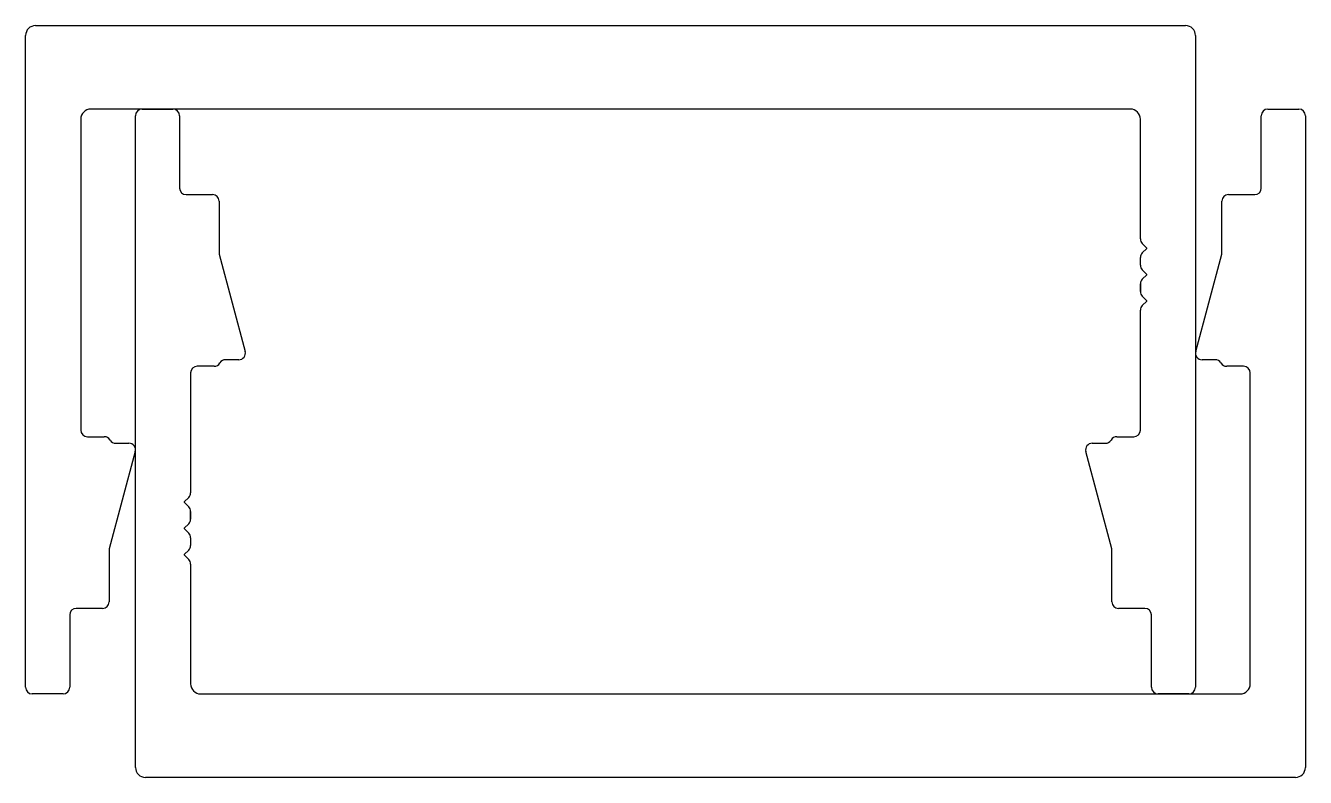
# Model space of a CAD drawing. Header units: inches. Extents: x -23.7 to 24.9, y 1 to 29.6.
import ezdxf

# ---------------------------------------------------------------- set-up
doc = ezdxf.new("R2010")
doc.units = ezdxf.units.IN
doc.header["$MEASUREMENT"] = 0

msp = doc.modelspace()

# ---------------------------------------------------------------- linework, layer by layer
at = {"color": 7, "linetype": 'Continuous'}
for p, q in [((-23.69, 4.435), (-23.69, 29.205)), ((-23.31, 29.585), (20.38, 29.585)), ((20.76, 29.205), (20.76, 4.435)), ((18.285, 26.41), (-21.214, 26.41)), ((-19.265, 26.41), (-18.09, 26.41)), ((23.51, 26.41), (24.685, 26.41)), ((-21.594, 26.03), (-21.594, 14.214)), ((-19.515, 1.39), (-19.515, 26.16)), ((-17.84, 26.16), (-17.84, 23.41)), ((18.665, 21.476), (18.665, 26.03)), ((23.26, 23.41), (23.26, 26.16)), ((24.935, 26.16), (24.935, 1.39)), ((-17.59, 23.16), (-16.59, 23.16)), ((-16.34, 22.91), (-16.34, 20.9)), ((21.76, 20.9), (21.76, 22.91)), ((22.01, 23.16), (23.01, 23.16)), ((18.909, 21.128), (18.738, 21.299)), ((18.738, 20.945), (18.909, 21.116)), ((-16.34, 20.9), (-15.348, 17.2)), ((18.665, 20.476), (18.665, 20.768)), ((20.769, 17.2), (21.76, 20.9)), ((18.909, 20.128), (18.738, 20.299)), ((18.738, 19.945), (18.909, 20.116)), ((18.665, 19.476), (18.665, 19.769)), ((18.665, 19.769), (18.665, 19.476)), ((18.665, 19.476), (18.665, 19.769)), ((18.665, 19.769), (18.665, 19.476)), ((18.665, 19.476), (18.665, 19.769)), ((18.909, 19.128), (18.738, 19.299)), ((18.738, 18.945), (18.909, 19.116)), ((18.665, 14.214), (18.665, 18.769)), ((18.665, 18.769), (18.665, 18.769)), ((-16.525, 16.635), (-17.165, 16.635)), ((-15.59, 16.885), (-16.09, 16.885)), ((21.51, 16.885), (21.01, 16.885)), ((22.586, 16.635), (21.946, 16.635)), ((-17.419, 16.381), (-17.419, 11.827)), ((22.84, 4.565), (22.84, 16.381)), ((-21.34, 13.96), (-20.7, 13.96)), ((-20.265, 13.71), (-19.765, 13.71)), ((16.835, 13.71), (17.335, 13.71)), ((17.771, 13.96), (18.411, 13.96)), ((-19.523, 13.395), (-20.515, 9.695)), ((17.585, 9.695), (16.594, 13.395)), ((-17.419, 11.827), (-17.419, 11.827)), ((-17.492, 11.65), (-17.664, 11.479)), ((-17.664, 11.467), (-17.492, 11.296)), ((-17.419, 11.119), (-17.419, 10.827)), ((-17.419, 10.827), (-17.419, 11.119)), ((-17.419, 11.119), (-17.419, 10.827)), ((-17.419, 10.827), (-17.419, 11.119)), ((-17.419, 11.119), (-17.419, 10.827)), ((-17.492, 10.65), (-17.664, 10.479)), ((-17.664, 10.467), (-17.492, 10.296)), ((-17.419, 10.12), (-17.419, 9.827)), ((-20.515, 9.695), (-20.515, 7.685)), ((-17.492, 9.65), (-17.664, 9.479)), ((-17.664, 9.467), (-17.492, 9.296)), ((17.585, 7.685), (17.585, 9.695)), ((-17.419, 9.12), (-17.419, 4.565)), ((-20.765, 7.435), (-21.765, 7.435)), ((18.835, 7.435), (17.835, 7.435)), ((-22.015, 7.185), (-22.015, 4.435)), ((19.085, 4.435), (19.085, 7.185)), ((-22.265, 4.185), (-23.44, 4.185)), ((-17.039, 4.185), (22.46, 4.185)), ((20.51, 4.185), (19.335, 4.185)), ((24.555, 1.01), (-19.135, 1.01))]:
    msp.add_line(p, q, dxfattribs=at)
for centre, radius, start, end in [((-23.31, 29.205), 0.38, 90, 180), ((20.38, 29.205), 0.38, 0, 90), ((-21.214, 26.03), 0.38, 90, 180), ((-19.265, 26.16), 0.25, 90, 180), ((-18.09, 26.16), 0.25, 360, 90), ((18.285, 26.03), 0.38, 0, 90), ((23.51, 26.16), 0.25, 90, 180), ((24.685, 26.16), 0.25, 360, 90), ((-17.59, 23.41), 0.25, 180, 270), ((23.01, 23.41), 0.25, 270, 0), ((-16.59, 22.91), 0.25, 0, 90), ((22.01, 22.91), 0.25, 90, 180), ((18.915, 21.476), 0.25, 180, 225), ((18.915, 20.768), 0.25, 135, 180), ((18.903, 21.122), 0.008, 315, 45), ((18.915, 20.476), 0.25, 180, 225), ((18.915, 19.769), 0.25, 135, 180), ((18.903, 20.122), 0.008, 315, 45), ((18.915, 19.476), 0.25, 180, 225), ((18.903, 19.122), 0.008, 315, 45), ((18.915, 18.769), 0.25, 135, 180), ((-15.59, 17.135), 0.25, 270, 15), ((21.01, 17.135), 0.25, 165, 270), ((-17.165, 16.381), 0.254, 90, 180), ((-16.525, 16.889), 0.254, 270, 329.7371), ((-16.09, 16.635), 0.25, 90, 149.7371), ((21.51, 16.635), 0.25, 30.2629, 90), ((21.946, 16.889), 0.254, 210.2629, 270), ((22.586, 16.381), 0.254, 360, 90), ((-21.34, 14.214), 0.254, 180, 270), ((18.411, 14.214), 0.254, 270, 360), ((-20.7, 13.706), 0.254, 30.2629, 90), ((-20.265, 13.96), 0.25, 210.2629, 270), ((-19.765, 13.46), 0.25, 345, 90), ((16.835, 13.46), 0.25, 90, 195), ((17.335, 13.96), 0.25, 270, 329.7371), ((17.771, 13.706), 0.254, 90, 149.7371), ((-17.669, 11.827), 0.25, 315, 360), ((-17.658, 11.473), 0.008, 135, 225), ((-17.669, 11.119), 0.25, 0, 45), ((-17.669, 10.827), 0.25, 315, 360), ((-17.658, 10.473), 0.008, 135, 225), ((-17.669, 10.12), 0.25, 360, 45), ((-17.669, 9.827), 0.25, 315, 360), ((-17.658, 9.473), 0.008, 135, 225), ((-17.669, 9.12), 0.25, 0, 45), ((-21.765, 7.185), 0.25, 90, 180), ((-20.765, 7.685), 0.25, 270, 360), ((17.835, 7.685), 0.25, 180, 270), ((18.835, 7.185), 0.25, 360, 90), ((-23.44, 4.435), 0.25, 180, 270), ((-22.265, 4.435), 0.25, 270, 0), ((-17.039, 4.565), 0.38, 180, 270), ((19.335, 4.435), 0.25, 180, 270), ((20.51, 4.435), 0.25, 270, 0), ((22.46, 4.565), 0.38, 270, 360), ((-19.135, 1.39), 0.38, 180, 270), ((24.555, 1.39), 0.38, 270, 360)]:
    msp.add_arc(centre, radius, start, end, dxfattribs=at)

doc.saveas('drawing.dxf')
